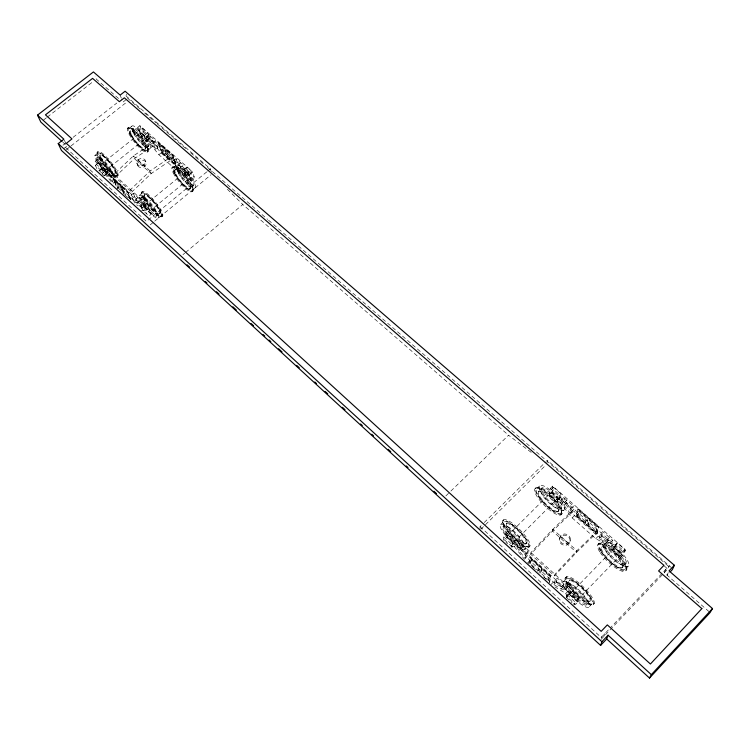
<?xml version="1.0" encoding="UTF-8"?>
<svg xmlns="http://www.w3.org/2000/svg" width="750" height="750" viewBox="0 0 750 750"><rect width="100%" height="100%" fill="white"/><g stroke="black" fill="none" stroke-linecap="round" stroke-linejoin="round"><path stroke-width="0.56" stroke-dasharray="3.75 2.81" d="M95.391 165.3L97.453 169.987L99.253 170.653L104.662 175.584L106.884 173.803L104.203 167.569L98.756 162.619L95.391 165.3L100.838 170.25L102.872 174.928L104.662 175.584L104.681 173.719L108.319 170.662M480.019 528.928L480.066 526.631L483.384 523.359M514.978 540.366L511.378 543.966L511.097 547.069L512.194 546.909L514.575 544.528L514.978 540.366L507.216 533.325L503.625 536.897L503.391 540.047L504.506 539.906L506.878 537.534L507.384 531.188L579.328 596.419L577.837 602.062L575.447 604.538L567.366 597.178L565.791 593.456L554.944 586.894M507.384 531.188L504.984 533.587L504.825 535.706L514.575 544.528L516.712 544.219L529.828 560.653L553.369 582.075L568.191 590.981L569.756 594.712L566.391 597.469L567.047 594.637L570.666 590.906L578.822 598.312L575.203 602.062L574.491 604.856L572.869 603.375M525.159 558.384L525.703 553.931L515.897 545.025L518.888 550.528L525.159 558.384L527.531 555.984L528.103 551.512L518.297 542.616L514.322 546.609L512.194 546.909L512.578 542.766M146.916 139.903L146.719 141.891L141.263 137.1L137.653 127.425L139.847 125.681L190.509 169.903L191.55 173.072L185.822 168.066L187.922 174.338L193.613 179.325L191.409 181.125L185.728 176.137L183.253 171.769L175.519 169.341L158.859 154.706L146.916 139.903L150.759 136.678M142.153 128.053L143.934 132.9L143.438 135.366L148.903 140.147L149.409 137.681L147.647 132.863L142.153 128.053L138.863 130.678L144.356 135.488L146.719 141.891L148.903 140.147L149.1 138.159L161.034 152.944L177.703 167.569L185.456 169.969L187.922 174.338L185.728 176.137L183.609 169.866L186.928 167.156L192.656 172.162L194.194 176.869L193.613 179.325M528.787 563.953L529.95 557.166L550.753 576.075L549.581 582.347M529.087 563.653L529.95 557.166M530.691 554.241L530.916 552.525L552.825 529.256L573.975 509.128L573.591 510.984L552.516 531.047L530.691 554.241L554.569 575.916L576.525 552.431L597.572 531.984L573.591 510.984M531.478 558.741L530.175 564.478L531.478 558.741L539.175 565.744L538.387 570.816L530.775 563.878M546.909 463.2L547.322 460.312L671.381 567.609M549.281 495.272L550.341 488.447L552.684 486.122L624.938 549.206L624.234 551.287L616.05 544.134L614.747 548.297L612.422 550.697L620.531 557.812L624.366 553.172L625.406 550.078L617.222 542.925L613.697 546.553L612.422 550.697L611.025 546.853L595.791 538.678L572.147 517.903L559.341 501.525L557.006 502.05L549.281 495.272L552.928 490.688L553.481 487.256L561.281 494.072L560.681 497.456L557.006 502.05L557.775 497.569L561.281 494.072M537.788 571.416L539.175 565.744M552.684 486.122L552.319 488.419L560.109 495.234L559.322 499.734L561.666 499.2L574.462 515.578L598.097 536.316L613.369 544.444L614.747 548.297L622.856 555.403M538.997 573.263L540.309 566.578M541.828 568.153L540.413 573.806L541.828 568.153L549.6 575.212L548.681 580.2L541.013 573.206M548.081 580.809L549.6 575.212M549.291 582.647L550.753 576.075M559.491 538.978L559.725 537.778M560.981 535.481L560.747 536.691L568.781 543.834L569.025 542.644M554.569 575.916L554.897 574.266L576.928 550.697L598.05 530.184M554.072 584.719L554.906 580.491L557.316 578.016L567.431 587.194L565.022 589.678L561.131 588.975L554.072 584.719L556.462 582.281L557.316 578.016M571.022 508.303L561.178 499.678L563.934 505.303L570.056 513.122L571.022 508.303L573.366 505.941L563.513 497.334L559.341 501.525M570.056 513.122L572.372 510.788L573.366 505.941M570.028 541.538L570.281 540.337M576.169 516.066L577.987 508.697L598.884 526.95L597.056 533.831L576.169 516.066L577.987 508.697M577.341 516.788L579.15 510.6L586.884 517.359L585.572 522.9L584.991 523.491L577.341 516.788L579.15 510.6M187.922 174.338L188.494 171.881L186.928 167.156M567.366 597.178L568.256 593.391L577.837 602.062M584.991 523.491L586.884 517.359M569.756 594.712L570.666 590.906M587.625 525.797L589.547 519.684L597.347 526.5L595.913 531.966L595.331 532.556L587.625 525.797L589.547 519.684M576.413 600.806L576.9 598.922L579.328 596.419M595.331 532.556L597.347 526.5M596.766 534.122L598.884 526.95M599.1 538.612L600.366 533.981L602.709 531.581L612.863 540.459L610.519 542.869L606.366 542.494L599.1 538.612L601.425 536.231L602.709 531.581M617.222 542.925L614.747 548.297M620.531 557.812L622.575 551.644L624.938 549.206M480.066 526.631L601.219 637.463L601.547 636.525M603.9 636.394L604.903 633.581M665.709 569.503L664.284 572.737L710.1 612.553M600.975 639.478L667.8 569.025L669.253 565.772L610.5 627.675M668.259 572.606L667.097 575.184L670.622 571.472M137.287 203.212L138.103 201.581L140.363 199.734L133.312 193.341L131.053 195.178L133.809 201.862L137.287 203.212L139.537 201.375L140.363 199.734M179.831 168.544L183.084 164.925L175.978 158.719L173.766 160.509L176.147 167.4L179.831 168.544L183.084 164.925M601.219 637.463L609.703 628.519M586.303 605.006A14.747 3.647 44.2 0 0 574.462 588.113A14.747 3.647 44.2 0 0 567.712 590.288A14.747 3.647 44.2 0 0 586.303 605.006L588.019 603.234M589.538 601.613A14.709 3.684 44.2 0 0 577.753 584.738A14.709 3.684 44.2 0 0 570.956 586.959A14.709 3.684 44.2 0 0 589.538 601.613L590.812 600.3M621.788 568.088A14.569 4.116 43.6 0 0 610.331 551.147A14.569 4.116 43.6 0 0 603.019 553.941A14.569 4.116 43.6 0 0 621.788 568.088L622.378 567.478A14.569 4.125 43.6 0 0 610.922 550.538A14.569 4.125 43.6 0 0 603.609 553.341A14.569 4.125 43.6 0 0 622.378 567.478M622.537 567.309L623.128 566.7M624.553 565.247A14.588 4.163 43.6 0 0 613.097 548.278A14.588 4.163 43.6 0 0 605.737 551.128A14.588 4.163 43.6 0 0 624.553 565.247L626.334 563.4M589.434 606.553L592.509 603.356M625.8 568.697L628.809 565.566M593.475 604.228L594.263 603.413M625.997 570.356L626.766 569.55M625.406 550.078L621.891 553.725L613.697 546.553M577.575 599.709A4.734 1.163 44.3 0 0 573.741 594.272A4.734 1.163 44.3 0 0 571.622 595.003A4.734 1.163 44.3 0 0 577.575 599.709L620.438 555.328A4.669 1.341 43.5 0 0 616.734 549.862A4.669 1.341 43.5 0 0 614.4 550.837A4.669 1.341 43.5 0 0 620.438 555.328M565.791 593.456L568.191 590.981M611.025 546.853L613.369 544.444M566.606 596.531L570.206 592.819M613.059 548.634L616.566 545.016M571.041 592.95L613.941 548.7M565.828 577.519L566.616 576.712M598.369 544.144L599.138 543.347M563.644 581.597L566.719 578.438M600.028 544.266L603.038 541.172M561.638 586.603L564.056 584.128M607.125 539.906L609.469 537.488M561.131 588.975L563.522 586.509L567.431 587.194M565.931 583.959L566.981 582.881M569.212 580.631L569.812 580.012M601.556 547.397L602.147 546.797M604.294 544.556L605.316 543.497M606.366 542.494L608.7 540.094L612.863 540.459M550.997 584.513L553.369 582.075M595.791 538.678L598.097 536.316M588.103 518.081L586.425 525.066M527.456 563.044L529.828 560.653M572.147 517.903L574.462 515.578M524.794 549.469A17.381 4.322 45.2 0 0 510.15 528.816A17.381 4.322 45.2 0 0 503.391 532.603A17.381 4.322 45.2 0 0 524.794 549.469L527.831 546.403A17.363 4.369 45.1 0 0 513.234 525.75A17.363 4.369 45.1 0 0 506.419 529.594A17.363 4.369 45.1 0 0 527.831 546.403M560.831 513.234A17.203 4.894 44.7 0 0 546.628 492.506A17.203 4.894 44.7 0 0 539.175 497.025A17.203 4.894 44.7 0 0 560.831 513.234L563.812 510.234A17.184 4.941 44.7 0 0 549.647 489.497A17.184 4.941 44.7 0 0 542.137 494.081A17.184 4.941 44.7 0 0 563.812 510.234M528.703 547.303A18.619 4.678 45.1 0 0 513.066 525.169A18.619 4.678 45.1 0 0 505.744 529.275A18.619 4.678 45.1 0 0 528.703 547.303L529.481 546.525A18.609 4.697 45.1 0 0 513.853 524.381A18.609 4.697 45.1 0 0 506.512 528.506A18.609 4.697 45.1 0 0 529.481 546.525M560.934 514.894A18.441 5.231 44.7 0 0 545.719 492.675A18.441 5.231 44.7 0 0 537.722 497.484A18.441 5.231 44.7 0 0 560.934 514.894L561.694 514.125A18.441 5.25 44.7 0 0 546.497 491.906A18.441 5.25 44.7 0 0 538.481 496.725A18.441 5.25 44.7 0 0 561.694 514.125M525.703 553.931L528.103 551.512M519.159 547.987L521.559 545.578M564.45 502.547L566.794 500.194M518.888 550.528L521.269 548.128L518.297 542.616M563.934 505.303L566.259 502.959L563.513 497.334M522.562 547.163A14.184 3.525 45.2 0 0 510.591 530.297A14.184 3.525 45.2 0 0 505.116 533.428A14.184 3.525 45.2 0 0 522.562 547.163L523.603 546.122A14.175 3.534 45.2 0 0 511.641 529.247A14.175 3.534 45.2 0 0 506.147 532.397A14.175 3.534 45.2 0 0 523.603 546.122M525.778 543.9A14.147 3.562 45.1 0 0 513.853 527.062A14.147 3.562 45.1 0 0 508.341 530.241A14.147 3.562 45.1 0 0 525.778 543.9L526.369 543.309A14.137 3.572 45.1 0 0 514.453 526.462A14.137 3.572 45.1 0 0 508.931 529.65A14.137 3.572 45.1 0 0 526.369 543.309M557.831 511.716A14.016 3.975 44.7 0 0 546.225 494.822A14.016 3.975 44.7 0 0 540.206 498.525A14.016 3.975 44.7 0 0 557.831 511.716L558.413 511.134A14.016 3.984 44.7 0 0 546.816 494.231A14.016 3.984 44.7 0 0 540.788 497.953A14.016 3.984 44.7 0 0 558.413 511.134M560.578 508.997A14.025 4.022 44.7 0 0 548.981 492.066A14.025 4.022 44.7 0 0 542.906 495.825A14.025 4.022 44.7 0 0 560.578 508.997L561.6 507.975A14.025 4.031 44.7 0 0 550.012 491.044A14.025 4.031 44.7 0 0 543.919 494.812A14.025 4.031 44.7 0 0 561.6 507.975M514.078 542.016A4.547 1.125 45.2 0 0 510.206 536.597A4.547 1.125 45.2 0 0 508.5 537.628A4.547 1.125 45.2 0 0 514.078 542.016L556.678 499.416A4.491 1.303 44.6 0 0 552.938 493.978A4.491 1.303 44.6 0 0 551.016 495.234A4.491 1.303 44.6 0 0 556.678 499.416M511.191 546.038L514.772 542.456M557.391 499.819L560.878 496.331M553.481 487.256L549.984 490.744L557.775 497.569M507.769 535.481L550.406 493.003M502.884 526.8L503.925 525.769M506.137 523.603L506.737 523.013M538.275 491.7L538.866 491.119M540.994 488.972L542.016 487.959M502.866 520.594L503.644 519.816M535.2 488.55L535.969 487.791M500.672 524.513L503.728 521.484M536.831 488.672L539.822 485.709M484.219 522.544L545.662 461.953M480.816 529.266L545.953 464.972M445.856 495.919L450.038 491.869M450.872 491.062L508.556 435.225L532.791 453.572M131.653 192.159L151.172 173.588L172.069 159.384L171.141 156.731L150.178 170.953L130.594 189.572L131.653 192.159L114.966 177.009L113.859 174.394L133.331 155.963L154.266 141.966L155.231 144.647L172.069 159.384M114.966 177.009L134.372 158.625L155.231 144.647M182.925 254.691L184.706 253.191M185.606 252.45L242.803 204.497L508.556 435.225M206.775 171.872L146.438 221.447L64.8 146.766M207.675 171.131L210.375 168.909L124.125 94.312M156.581 216.019L157.556 215.213M159.609 213.497L160.172 213.038M189.909 188.578L190.463 188.128M192.506 186.469L193.472 185.681M158.334 218.081L161.203 215.719M192.384 190.05L195.206 187.734M150.216 224.859L153.797 221.916M154.688 221.175L211.05 174.769M161.897 216.525L162.628 215.916M192.338 191.447L193.059 190.856M149.588 211.181L189.891 178.144M141.6 210.225L143.334 210.816L145.575 208.987L142.95 204.675L135.619 201.834L119.091 186.788L106.913 171.928L106.884 173.803L96.516 164.409L95.128 161.25L97.378 159.459L147.6 204.984L151.219 214.116L148.969 215.963L143.334 210.816L140.7 206.512L136.528 204.872M144.356 205.95L140.981 208.716L139.744 205.669L143.138 202.894L148.809 208.05L145.416 210.834L146.512 213.562M140.7 206.512L142.95 204.675M183.253 171.769L185.456 169.969M144.562 205.303L184.95 172.303M184.669 173.016L187.978 170.316M146.55 209.906L145.322 206.841L147.6 204.984M191.409 181.125L188.278 171.722L190.509 169.903M192.656 172.162L189.338 174.881L183.609 169.866M139.172 195.609L142.069 193.256M173.466 167.709L176.456 165.169L172.959 154.997L158.016 142.406L161.672 152.662L176.184 165.384L172.678 155.222L158.016 142.406M135.75 199.434L138.009 197.597M178.5 164.653L180.712 162.853M133.809 201.862L136.05 200.034L139.537 201.375M176.147 167.4L178.341 165.619L182.034 166.753M134.138 203.044L135.619 201.834M175.519 169.341L177.703 167.569M140.934 197.681L141.928 196.875M144.019 195.197L144.581 194.738M174.497 170.381L175.05 169.931M177.084 168.244L178.05 167.456M130.191 199.847L130.753 199.397L127.509 191.578L122.091 186.647L121.528 187.106L124.406 193.969M174.619 163.753L175.162 163.303L172.378 155.241L166.912 150.459L166.359 150.9L171.834 155.681L174.619 163.753L169.191 158.991L165.328 148.791M141.375 192.441L142.116 191.841M172.059 167.494L172.781 166.903M122.981 193.275L123.534 192.816L120.234 184.969L114.853 180.075L114.291 180.525L119.672 185.419L122.569 192.291M167.334 157.369L167.888 156.928L165.037 148.819L159.609 144.075L159.056 144.516L164.484 149.269L167.334 157.369L161.953 152.644L158.297 142.191M129.787 198.872L126.947 192.037L127.509 191.578M171.834 155.681L172.378 155.241M130.725 199.734L127.734 191.625L113.203 178.416L117.159 188.588M169.191 158.991L169.744 158.55L166.912 150.459M119.672 185.419L120.234 184.969M164.484 149.269L165.037 148.819M120.441 184.997L124.322 195.122M116.869 188.578L119.091 186.788M158.859 154.706L161.034 152.944M161.672 152.662L176.456 165.169M114.853 180.075L118.191 187.95L117.638 188.4L113.203 178.416M161.953 152.644L162.497 152.203L159.609 144.075M113.55 183.403L110.653 176.625L112.903 174.816L106.031 168.581L103.781 170.381L113.55 183.403L115.781 181.603L112.903 174.816M155.709 149.466L153.188 142.491L155.391 140.719L148.453 134.662L146.259 136.425L150.009 142.397L155.709 149.466L157.894 147.703L155.391 140.719M112.078 175.612L113.053 174.834M115.088 173.175L115.641 172.725M145.106 149.072L145.659 148.641M147.684 147.037L148.641 146.269M113.812 177.647L116.653 175.359M147.553 150.534L150.347 148.284M117.328 176.147L118.059 175.566M147.506 151.903L148.219 151.322M105.178 170.831L145.125 138.881M102.197 173.381L105.553 170.691M145.547 138.703L148.819 136.078M107.728 176.306L109.959 174.516L106.031 168.581M150.009 142.397L152.194 140.644L148.453 134.662M100.237 165.047L140.259 133.134M99.253 170.653L101.475 168.881L97.378 159.459M141.263 137.1L143.438 135.366M100.838 170.25L104.203 167.569M144.356 135.488L147.647 132.863M96.675 157.575L97.65 156.797M132.487 129.103L133.444 128.344M99.722 155.175L100.284 154.725M129.928 131.166L130.472 130.734M97.116 152.456L97.847 151.875M127.519 128.334L128.241 127.763M94.931 155.531L97.8 153.262M128.916 128.55L131.728 126.319M63.703 148.688L67.069 146.044M126.113 99.638L122.85 102.206L121.697 99.159M66.394 149.588L70.059 146.7M70.978 145.978L126.994 101.916M65.812 143.053L63.084 145.2L61.303 143.569M73.097 137.334L116.822 103.022M43.613 119.944L46.387 117.797M47.306 117.075L93.525 81.272M601.425 536.231L608.7 540.094M556.462 582.281L563.522 586.509M140.147 109.088L127.744 98.353L126.234 94.284M144.572 112.912L156.084 122.878M156.975 123.647L172.022 136.669M172.912 137.438L187.078 149.7M190.622 152.766L203.906 164.259M207.45 167.325L267.666 219.431M268.556 220.191L669.722 567.309M664.266 565.959L667.8 569.025M118.566 98.484L96.3 79.125L95.072 76.05M577.688 508.997L598.594 527.25M578.559 511.191L586.303 517.95M588.966 520.284L596.766 527.1M137.653 127.425L188.278 171.722M188.494 171.881L194.194 176.869M550.341 488.447L624.366 553.172M146.259 136.425L153.188 142.491M173.766 160.509L180.872 166.734M600.366 533.981L610.519 542.869M551.597 492.966L559.322 499.734M162.497 152.203L167.888 156.928M169.744 158.55L175.162 163.303M577.922 516.197L585.572 522.9M588.206 525.206L595.913 531.966M576.459 515.775L597.056 533.831M95.128 161.25L145.322 206.841M504.984 533.587L576.9 598.922M103.781 170.381L110.653 176.625M112.922 178.65L127.453 191.85M131.053 195.178L138.103 201.581M529.65 557.466L550.453 576.384M554.906 580.491L565.022 589.678M121.528 187.106L126.947 192.037M151.219 214.116L140.869 204.741L143.334 210.816M530.878 559.35L538.575 566.353M541.228 568.762L548.991 575.822M139.744 205.669L145.416 210.834M503.625 536.897L511.378 543.966M567.047 594.637L575.203 602.062M118.191 187.95L123.534 192.816M130.753 199.397L125.372 194.494L122.091 186.647M504.506 539.906L512.194 546.909M124.819 194.944L127.894 197.747M505.959 542.391L507.675 543.947M531.019 565.247L536.1 569.878M543.825 576.919L546.384 579.253M566.391 597.469L572.053 602.644M532.491 566.756L535.894 569.859M543.581 576.872L546.159 579.216M62.831 142.181L65.372 144.497M227.372 189.272L242.803 204.497M104.681 173.719L111.131 181.584M109.959 174.516L115.781 181.603M152.194 140.644L157.894 147.703M514.322 546.609L524.541 559.397M521.269 548.128L527.531 555.984M566.259 502.959L572.372 510.788M64.341 140.166L65.7 143.109M101.963 169.359L104.662 175.584M127.734 191.625L130.997 199.509M133.312 193.341L136.05 200.034M143.138 202.894L145.575 208.987M136.903 163.238L137.934 165.9M138.412 159.637L139.116 161.438A4.462 3.591 -18.5 0 0 140.409 167.531A4.462 3.591 -18.5 0 0 146.231 162.834L145.547 161.034A4.472 3.591 -18.4 0 0 138.412 159.647A4.472 3.591 -18.4 0 0 139.716 165.741A4.472 3.591 -18.4 0 0 145.547 161.034M144.037 164.634L144.722 166.425L139.116 161.438A4.462 3.591 -18.5 0 1 146.231 162.834M120.159 95.1L121.312 98.147M139.847 125.681L141.056 128.934L146.55 133.734L148.903 140.147M162.675 149.316L163.613 151.988M175.978 158.719L178.341 165.619M210.375 168.909L211.312 171.966M552.825 529.256L552.516 531.047L576.525 552.431L576.928 550.697L552.825 529.256M150.178 170.953L133.331 155.963L134.372 158.625L151.172 173.588L150.178 170.953M144.947 206.644A3.872 0.825 50.2 0 0 149.372 211.256A3.872 0.825 50.2 0 0 146.906 206.812A3.872 0.825 50.2 0 0 144.947 206.644M185.25 173.7A3.834 0.956 50.6 0 0 189.656 178.247A3.834 0.956 50.6 0 0 187.369 173.709A3.834 0.956 50.6 0 0 185.25 173.7M129.816 133.566A15.525 3.694 51.1 0 0 147.375 151.809A15.525 3.694 51.1 0 0 137.559 133.134A15.525 3.694 51.1 0 0 129.816 133.566M129.103 134.138A15.525 3.684 51.1 0 0 146.662 152.381A15.525 3.684 51.1 0 0 136.838 133.716A15.525 3.684 51.1 0 0 129.103 134.138M98.1 161.888A11.925 2.475 50.7 0 0 111.506 175.931A11.925 2.475 50.7 0 0 103.547 161.897A11.925 2.475 50.7 0 0 98.1 161.888M99.066 161.119A11.916 2.484 50.7 0 0 112.472 175.153A11.916 2.484 50.7 0 0 104.531 161.109A11.916 2.484 50.7 0 0 99.066 161.119M101.128 159.497A11.887 2.494 50.8 0 0 114.506 173.494A11.887 2.494 50.8 0 0 106.603 159.469A11.887 2.494 50.8 0 0 101.128 159.497M99.516 158.541A14.597 3.066 50.8 0 0 115.941 175.744A14.597 3.066 50.8 0 0 106.266 158.541A14.597 3.066 50.8 0 0 99.516 158.541M96.666 160.8A14.606 3.028 50.7 0 0 113.1 178.022A14.606 3.028 50.7 0 0 103.378 160.838A14.606 3.028 50.7 0 0 96.666 160.8M131.137 135.609A11.794 2.794 51.1 0 0 144.469 149.447A11.794 2.794 51.1 0 0 136.978 135.244A11.794 2.794 51.1 0 0 131.137 135.609M131.681 135.169A11.794 2.803 51.1 0 0 145.022 149.006A11.794 2.803 51.1 0 0 137.531 134.803A11.794 2.803 51.1 0 0 131.681 135.169M101.681 159.056A11.887 2.503 50.8 0 0 115.059 173.053A11.887 2.503 50.8 0 0 107.166 159.019A11.887 2.503 50.8 0 0 101.681 159.056M134.634 132.797A11.812 2.841 51.2 0 0 147.994 146.644A11.812 2.841 51.2 0 0 140.541 132.403A11.812 2.841 51.2 0 0 134.634 132.797M133.678 133.556A11.812 2.831 51.1 0 0 147.037 147.413A11.812 2.831 51.1 0 0 139.566 133.172A11.812 2.831 51.1 0 0 133.678 133.556M140.644 134.578A3.788 0.919 51.2 0 0 144.919 139.003A3.788 0.919 51.2 0 0 142.519 134.419A3.788 0.919 51.2 0 0 140.644 134.578M100.706 166.444A3.825 0.787 50.7 0 0 105 170.934A3.825 0.787 50.7 0 0 102.422 166.425A3.825 0.787 50.7 0 0 100.706 166.444M98.953 158.109A15.647 3.281 50.8 0 0 116.569 176.569A15.647 3.281 50.8 0 0 106.2 158.128A15.647 3.281 50.8 0 0 98.953 158.109M130.388 133.978A14.484 3.441 51.1 0 0 146.766 150.984A14.484 3.441 51.1 0 0 137.606 133.566A14.484 3.441 51.1 0 0 130.388 133.978M133.181 131.756A14.475 3.478 51.2 0 0 149.55 148.744A14.475 3.478 51.2 0 0 140.438 131.306A14.475 3.478 51.2 0 0 133.181 131.756M99.684 157.537A15.647 3.291 50.8 0 0 117.291 175.978A15.647 3.291 50.8 0 0 106.941 157.537A15.647 3.291 50.8 0 0 99.684 157.537M175.453 174.666A11.944 2.934 50.6 0 0 189.159 188.878A11.944 2.934 50.6 0 0 182.044 174.844A11.944 2.934 50.6 0 0 175.453 174.666M177.45 170.653A14.653 3.656 50.6 0 0 194.269 188.091A14.653 3.656 50.6 0 0 185.625 170.859A14.653 3.656 50.6 0 0 177.45 170.653M178.987 171.759A11.953 2.981 50.6 0 0 192.713 185.981A11.953 2.981 50.6 0 0 185.634 171.9A11.953 2.981 50.6 0 0 178.987 171.759M178.022 172.547A11.953 2.972 50.6 0 0 191.747 186.769A11.953 2.972 50.6 0 0 184.659 172.697A11.953 2.972 50.6 0 0 178.022 172.547M174.628 172.95A14.663 3.619 50.6 0 0 191.456 190.406A14.663 3.619 50.6 0 0 182.756 173.194A14.663 3.619 50.6 0 0 174.628 172.95M173.306 173.1A15.722 3.872 50.6 0 0 191.344 191.831A15.722 3.872 50.6 0 0 182.025 173.391A15.722 3.872 50.6 0 0 173.306 173.1M174.028 172.509A15.722 3.881 50.6 0 0 192.066 191.231A15.722 3.881 50.6 0 0 182.756 172.791A15.722 3.881 50.6 0 0 174.028 172.509M145.734 198.9A12.037 2.634 50.3 0 0 159.488 213.272A12.037 2.634 50.3 0 0 151.959 199.425A12.037 2.634 50.3 0 0 145.734 198.9M145.172 199.359A12.037 2.625 50.3 0 0 158.925 213.731A12.037 2.625 50.3 0 0 151.387 199.894A12.037 2.625 50.3 0 0 145.172 199.359M143.616 197.287A15.844 3.459 50.3 0 0 161.719 216.225A15.844 3.459 50.3 0 0 151.856 198.028A15.844 3.459 50.3 0 0 143.616 197.287M176.006 174.216A11.944 2.944 50.6 0 0 189.713 188.419A11.944 2.944 50.6 0 0 182.606 174.384A11.944 2.944 50.6 0 0 176.006 174.216M142.884 197.878A15.844 3.45 50.3 0 0 160.988 216.834A15.844 3.45 50.3 0 0 151.106 198.637A15.844 3.45 50.3 0 0 142.884 197.878M142.116 201.834A12.075 2.597 50.3 0 0 155.897 216.253A12.075 2.597 50.3 0 0 148.303 202.406A12.075 2.597 50.3 0 0 142.116 201.834M143.091 201.037A12.066 2.606 50.3 0 0 156.872 215.447A12.066 2.606 50.3 0 0 149.297 201.591A12.066 2.606 50.3 0 0 143.091 201.037M143.475 198.338A14.784 3.216 50.3 0 0 160.359 216.009A14.784 3.216 50.3 0 0 151.134 199.031A14.784 3.216 50.3 0 0 143.475 198.338M140.606 200.672A14.794 3.178 50.3 0 0 157.5 218.362A14.794 3.178 50.3 0 0 148.219 201.412A14.794 3.178 50.3 0 0 140.606 200.672M560.494 541.669A5.438 5.053 20.8 0 0 569.822 541.575A5.438 5.053 20.8 0 0 564.684 533.962A5.438 5.053 20.8 0 0 560.494 541.669M560.269 542.859A5.428 5.044 20.9 0 0 569.569 542.775A5.428 5.044 20.9 0 0 564.45 535.172A5.428 5.044 20.9 0 0 560.269 542.859M604.8 549.206A17.869 5.119 43.6 0 0 627.863 566.522A17.869 5.119 43.6 0 0 613.884 545.737A17.869 5.119 43.6 0 0 604.8 549.206M606.759 550.078A14.578 4.172 43.6 0 0 625.575 564.188A14.578 4.172 43.6 0 0 614.138 547.209A14.578 4.172 43.6 0 0 606.759 550.078M600.291 552.703A19.172 5.419 43.6 0 0 624.994 571.369A19.172 5.419 43.6 0 0 609.984 549.103A19.172 5.419 43.6 0 0 600.291 552.703M601.05 551.916A19.172 5.428 43.6 0 0 625.763 570.562A19.172 5.428 43.6 0 0 610.763 548.297A19.172 5.428 43.6 0 0 601.05 551.916M601.819 552.272A17.878 5.062 43.6 0 0 624.862 569.644A17.878 5.062 43.6 0 0 610.856 548.869A17.878 5.062 43.6 0 0 601.819 552.272M565.809 589.312A18.075 4.472 44.2 0 0 588.609 607.388A18.075 4.472 44.2 0 0 574.144 586.706A18.075 4.472 44.2 0 0 565.809 589.312M568.106 585.806A19.359 4.847 44.2 0 0 592.575 605.138A19.359 4.847 44.2 0 0 577.125 582.956A19.359 4.847 44.2 0 0 568.106 585.806M568.884 585.009A19.35 4.866 44.2 0 0 593.362 604.322A19.35 4.866 44.2 0 0 577.922 582.141A19.35 4.866 44.2 0 0 568.884 585.009M568.753 589.209A14.747 3.666 44.2 0 0 587.353 603.919A14.747 3.666 44.2 0 0 575.522 587.025A14.747 3.666 44.2 0 0 568.753 589.209M568.856 586.181A18.056 4.528 44.2 0 0 591.675 604.2A18.056 4.528 44.2 0 0 577.247 583.509A18.056 4.528 44.2 0 0 568.856 586.181M571.547 586.35A14.709 3.694 44.2 0 0 590.138 600.994A14.709 3.694 44.2 0 0 578.353 584.119A14.709 3.694 44.2 0 0 571.547 586.35"/><path stroke-width="1.12" d="M670.622 571.472L672.375 569.616L674.363 565.266L125.091 91.237L120.159 95.1L93.431 71.934L37.5 115.134L63.891 139.191L58.228 143.625L61.453 150.459L600.6 645.403L601.922 641.719L608.072 635.212L651.337 674.653L649.509 678.066L606.703 638.962L608.072 635.212M674.363 565.266L669.038 570.881L712.5 608.559L710.1 612.553L649.509 678.066M651.337 674.653L712.5 608.559M600.6 645.403L606.703 638.962M61.988 141.412L40.838 122.091L37.5 115.134M58.228 143.625L601.922 641.719M187.116 264.816L189.703 267.188M205.228 281.438L206.953 283.022M216.45 291.731L219.037 294.113M232.838 306.778L236.297 309.938M250.959 323.4L253.547 325.772M263.044 334.481L264.769 336.066M269.081 340.022L270.806 341.606M278.569 348.731L282.019 351.9M296.691 365.363L299.278 367.734M314.812 381.984L316.537 383.569M325.162 391.491L327.75 393.863M342.422 407.316L345.009 409.697M360.544 423.947L362.269 425.531M371.756 434.241L373.481 435.825M388.153 449.278L390.741 451.65M406.266 465.909L408 467.484M433.884 491.241L436.472 493.612M701.859 608.597L650.419 664.012L607.322 624.891L601.181 631.35L66.328 143.334L71.981 138.891L45.469 114.825L92.588 78.375L119.372 101.691L124.322 97.809L663.938 565.331L658.603 570.947L701.859 608.597"/></g></svg>
